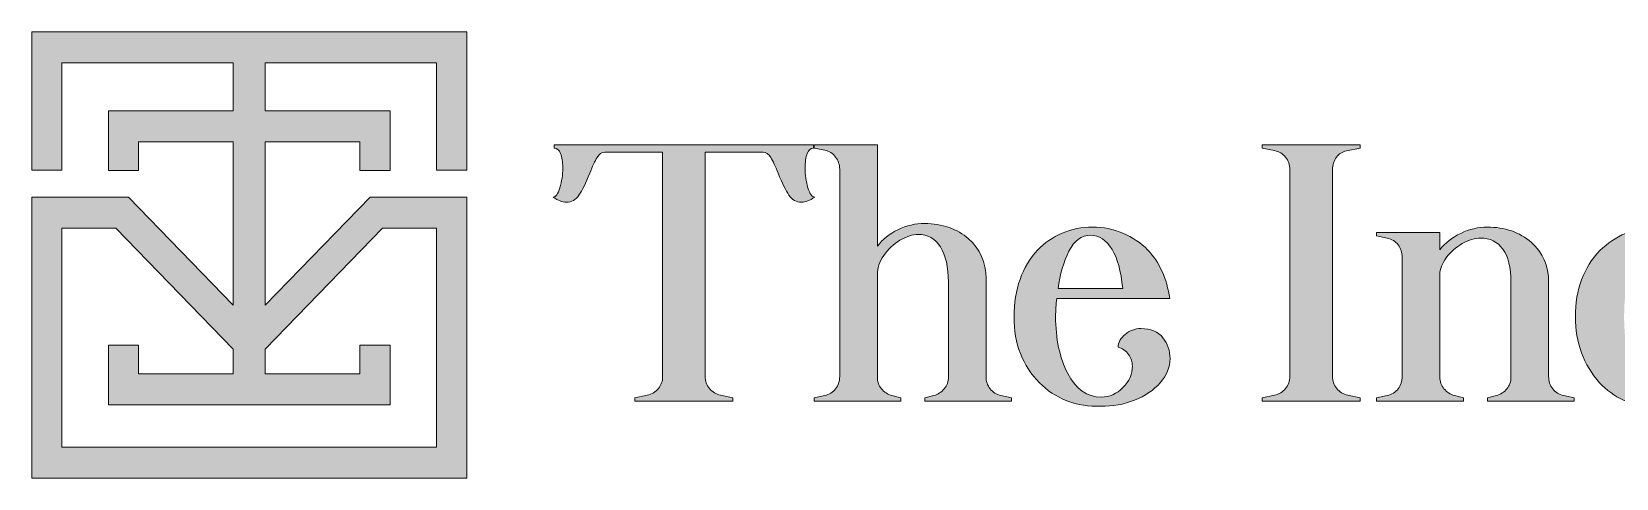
# Model space of a CAD drawing. Header units: inches. Extents: x 0.7 to 13.7, y -3.5 to -1.5.
# Drawn here: x 0.7 to 7.19, y -3.34 to -1.51 of the extents above; entities that cross this region are included whole.
import ezdxf

# ---------------------------------------------------------------- set-up
doc = ezdxf.new("R2010")
doc.units = ezdxf.units.IN
doc.header["$MEASUREMENT"] = 0
doc.layers.add('Layer 1', color=7, linetype='Continuous', lineweight=0)

# ---------------------------------------------------------------- blocks, each defined once
blk = doc.blocks.new('Block_3')
at = {"layer": 'Layer 1', "true_color": 0x000000, "transparency": 33554687}
h = blk.add_hatch(color=18, dxfattribs=at)
h.dxf.hatch_style = 2
edge = h.paths.add_edge_path()
edge.add_spline(control_points=[(3.879, -2.0133), (3.8732, -2.0283), (3.8703, -2.0478), (3.8703, -2.0718), (3.8703, -2.1008), (3.8742, -2.128), (3.8819, -2.1535), (3.8897, -2.179), (3.8989, -2.1918), (3.9096, -2.1918), (3.8902, -2.2058), (3.8722, -2.2128), (3.8558, -2.2128), (3.8344, -2.2128), (3.8172, -2.203), (3.8041, -2.1835), (3.791, -2.164), (3.7762, -2.1343), (3.7597, -2.0943), (3.7491, -2.0653), (3.7391, -2.0436), (3.7299, -2.0291), (3.7207, -2.0146), (3.7103, -2.0073), (3.6987, -2.0073), (3.6987, -2.0073), (3.4615, -2.0073), (3.4615, -2.0073), (3.4615, -2.0073), (3.4615, -2.9251), (3.4615, -2.9251), (3.4615, -2.9451), (3.4674, -2.9621), (3.479, -2.9761), (3.4906, -2.9901), (3.5057, -2.9991), (3.5241, -3.0031), (3.5241, -3.0031), (3.575, -3.0136), (3.575, -3.0136), (3.575, -3.0136), (3.575, -3.027), (3.575, -3.027), (3.575, -3.027), (3.1735, -3.027), (3.1735, -3.027), (3.1735, -3.027), (3.1735, -3.0136), (3.1735, -3.0136), (3.1735, -3.0136), (3.2244, -3.0031), (3.2244, -3.0031), (3.2428, -2.9991), (3.2579, -2.9901), (3.2695, -2.9761), (3.2812, -2.9621), (3.287, -2.9451), (3.287, -2.9251), (3.287, -2.9251), (3.287, -2.0073), (3.287, -2.0073), (3.287, -2.0073), (3.0499, -2.0073), (3.0499, -2.0073), (3.0382, -2.0073), (3.0278, -2.0146), (3.0186, -2.0291), (3.0094, -2.0436), (2.9994, -2.0653), (2.9888, -2.0943), (2.9723, -2.1343), (2.9575, -2.164), (2.9444, -2.1835), (2.9313, -2.203), (2.9141, -2.2128), (2.8928, -2.2128), (2.8763, -2.2128), (2.8584, -2.2058), (2.8389, -2.1918), (2.8496, -2.1918), (2.8588, -2.179), (2.8666, -2.1535), (2.8743, -2.128), (2.8782, -2.1008), (2.8782, -2.0718), (2.8782, -2.0478), (2.8753, -2.0283), (2.8695, -2.0133), (2.8637, -1.9983), (2.855, -1.9908), (2.8433, -1.9908), (2.8433, -1.9908), (2.8433, -1.9773), (2.8433, -1.9773), (2.8433, -1.9773), (3.9052, -1.9773), (3.9052, -1.9773), (3.9052, -1.9773), (3.9052, -1.9908), (3.9052, -1.9908), (3.8936, -1.9908), (3.8849, -1.9983), (3.879, -2.0133)], knot_values=[0, 0, 0, 0, 1, 1, 1, 2, 2, 2, 3, 3, 3, 4, 4, 4, 5, 5, 5, 6, 6, 6, 7, 7, 7, 8, 8, 8, 9, 9, 9, 10, 10, 10, 11, 11, 11, 12, 12, 12, 13, 13, 13, 14, 14, 14, 15, 15, 15, 16, 16, 16, 17, 17, 17, 18, 18, 18, 19, 19, 19, 20, 20, 20, 21, 21, 21, 22, 22, 22, 23, 23, 23, 24, 24, 24, 25, 25, 25, 26, 26, 26, 27, 27, 27, 28, 28, 28, 29, 29, 29, 30, 30, 30, 31, 31, 31, 32, 32, 32, 33, 33, 33, 34, 34, 34, 34], degree=3, periodic=0)
h = blk.add_hatch(color=18, dxfattribs=at)
h.dxf.hatch_style = 2
edge = h.paths.add_edge_path()
edge.add_spline(control_points=[(4.716, -3.0136), (4.716, -3.0136), (4.716, -3.027), (4.716, -3.027), (4.716, -3.027), (4.3611, -3.027), (4.3611, -3.027), (4.3611, -3.027), (4.3611, -3.0136), (4.3611, -3.0136), (4.3611, -3.0136), (4.3975, -3.0045), (4.3975, -3.0045), (4.4149, -2.9995), (4.4292, -2.9903), (4.4404, -2.9768), (4.4515, -2.9633), (4.4571, -2.9471), (4.4571, -2.9281), (4.4571, -2.9281), (4.4571, -2.5397), (4.4571, -2.5397), (4.4571, -2.4777), (4.4462, -2.4297), (4.4244, -2.3957), (4.4026, -2.3618), (4.3722, -2.3447), (4.3335, -2.3447), (4.3102, -2.3447), (4.2852, -2.3527), (4.2586, -2.3688), (4.2319, -2.3847), (4.2098, -2.4055), (4.1924, -2.431), (4.1749, -2.4565), (4.1662, -2.4827), (4.1662, -2.5097), (4.1662, -2.5097), (4.1662, -2.9281), (4.1662, -2.9281), (4.1662, -2.9471), (4.1717, -2.9633), (4.1829, -2.9768), (4.194, -2.9903), (4.2084, -2.9995), (4.2258, -3.0045), (4.2258, -3.0045), (4.2622, -3.0136), (4.2622, -3.0136), (4.2622, -3.0136), (4.2622, -3.027), (4.2622, -3.027), (4.2622, -3.027), (3.9072, -3.027), (3.9072, -3.027), (3.9072, -3.027), (3.9072, -3.0136), (3.9072, -3.0136), (3.9072, -3.0136), (3.9509, -3.0045), (3.9509, -3.0045), (3.9693, -3.0006), (3.9841, -2.9913), (3.9952, -2.9768), (4.0064, -2.9623), (4.012, -2.9456), (4.012, -2.9266), (4.012, -2.9266), (4.012, -2.0778), (4.012, -2.0778), (4.012, -2.0588), (4.0064, -2.0421), (3.9952, -2.0276), (3.9841, -2.0131), (3.9693, -2.0039), (3.9509, -1.9998), (3.9509, -1.9998), (3.9072, -1.9908), (3.9072, -1.9908), (3.9072, -1.9908), (3.9072, -1.9773), (3.9072, -1.9773), (3.9072, -1.9773), (4.1662, -1.9773), (4.1662, -1.9773), (4.1662, -1.9773), (4.1662, -2.3927), (4.1662, -2.3927), (4.1875, -2.3648), (4.2156, -2.3423), (4.2505, -2.3252), (4.2855, -2.3083), (4.3218, -2.2997), (4.3596, -2.2997), (4.3955, -2.2997), (4.429, -2.3053), (4.46, -2.3163), (4.491, -2.3273), (4.5172, -2.3423), (4.5386, -2.3613), (4.5871, -2.4052), (4.6113, -2.4597), (4.6113, -2.5247), (4.6113, -2.5247), (4.6113, -2.9266), (4.6113, -2.9266), (4.6113, -2.9456), (4.6169, -2.9623), (4.628, -2.9768), (4.6392, -2.9913), (4.654, -3.0006), (4.6724, -3.0045), (4.6724, -3.0045), (4.716, -3.0136), (4.716, -3.0136)], knot_values=[0, 0, 0, 0, 1, 1, 1, 2, 2, 2, 3, 3, 3, 4, 4, 4, 5, 5, 5, 6, 6, 6, 7, 7, 7, 8, 8, 8, 9, 9, 9, 10, 10, 10, 11, 11, 11, 12, 12, 12, 13, 13, 13, 14, 14, 14, 15, 15, 15, 16, 16, 16, 17, 17, 17, 18, 18, 18, 19, 19, 19, 20, 20, 20, 21, 21, 21, 22, 22, 22, 23, 23, 23, 24, 24, 24, 25, 25, 25, 26, 26, 26, 27, 27, 27, 28, 28, 28, 29, 29, 29, 30, 30, 30, 31, 31, 31, 32, 32, 32, 33, 33, 33, 34, 34, 34, 35, 35, 35, 36, 36, 36, 37, 37, 37, 38, 38, 38, 38], degree=3, periodic=0)
h = blk.add_hatch(color=18, dxfattribs=at)
h.dxf.hatch_style = 2
edge = h.paths.add_edge_path()
edge.add_spline(control_points=[(6.0458, -2.0283), (6.0351, -2.0424), (6.0298, -2.0593), (6.0298, -2.0793), (6.0298, -2.0793), (6.0298, -2.9251), (6.0298, -2.9251), (6.0298, -2.9451), (6.0356, -2.9621), (6.0472, -2.9761), (6.0589, -2.9901), (6.0739, -2.9991), (6.0923, -3.0031), (6.0923, -3.0031), (6.1432, -3.0136), (6.1432, -3.0136), (6.1432, -3.0136), (6.1432, -3.027), (6.1432, -3.027), (6.1432, -3.027), (5.7418, -3.027), (5.7418, -3.027), (5.7418, -3.027), (5.7418, -3.0136), (5.7418, -3.0136), (5.7418, -3.0136), (5.7927, -3.0031), (5.7927, -3.0031), (5.8111, -2.9991), (5.8261, -2.9901), (5.8378, -2.9761), (5.8494, -2.9621), (5.8552, -2.9451), (5.8552, -2.9251), (5.8552, -2.9251), (5.8552, -2.0793), (5.8552, -2.0793), (5.8552, -2.0593), (5.8494, -2.0424), (5.8378, -2.0283), (5.8261, -2.0144), (5.8111, -2.0053), (5.7927, -2.0014), (5.7927, -2.0014), (5.7418, -1.9908), (5.7418, -1.9908), (5.7418, -1.9908), (5.7418, -1.9773), (5.7418, -1.9773), (5.7418, -1.9773), (6.1432, -1.9773), (6.1432, -1.9773), (6.1432, -1.9773), (6.1432, -1.9908), (6.1432, -1.9908), (6.1432, -1.9908), (6.0865, -2.0028), (6.0865, -2.0028), (6.07, -2.0058), (6.0564, -2.0144), (6.0458, -2.0283)], knot_values=[0, 0, 0, 0, 1, 1, 1, 2, 2, 2, 3, 3, 3, 4, 4, 4, 5, 5, 5, 6, 6, 6, 7, 7, 7, 8, 8, 8, 9, 9, 9, 10, 10, 10, 11, 11, 11, 12, 12, 12, 13, 13, 13, 14, 14, 14, 15, 15, 15, 16, 16, 16, 17, 17, 17, 18, 18, 18, 19, 19, 19, 20, 20, 20, 20], degree=3, periodic=0)
h = blk.add_hatch(color=18, dxfattribs=at)
h.dxf.hatch_style = 2
edge = h.paths.add_edge_path()
edge.add_spline(control_points=[(7.2776, -2.4422), (7.2417, -2.4942), (7.2238, -2.5742), (7.2238, -2.6821), (7.2238, -2.7851), (7.2412, -2.8651), (7.2761, -2.9221), (7.3042, -2.9671), (7.3372, -2.9896), (7.375, -2.9896), (7.4061, -2.9896), (7.4356, -2.9773), (7.4638, -2.9528), (7.4919, -2.9283), (7.5132, -2.8996), (7.5278, -2.8666), (7.5278, -2.8666), (7.5278, -2.4572), (7.5278, -2.4572), (7.5113, -2.4312), (7.4914, -2.411), (7.4681, -2.3965), (7.4449, -2.382), (7.4192, -2.3747), (7.3911, -2.3747), (7.3474, -2.3747), (7.3096, -2.3972), (7.2776, -2.4422)], knot_values=[0, 0, 0, 0, 1, 1, 1, 2, 2, 2, 3, 3, 3, 4, 4, 4, 5, 5, 5, 6, 6, 6, 7, 7, 7, 8, 8, 8, 9, 9, 9, 9], degree=3, periodic=0)
edge = h.paths.add_edge_path()
edge.add_spline(control_points=[(7.7016, -2.9768), (7.7128, -2.9913), (7.7276, -3.0006), (7.746, -3.0045), (7.746, -3.0045), (7.7896, -3.0136), (7.7896, -3.0136), (7.7896, -3.0136), (7.7896, -3.027), (7.7896, -3.027), (7.7896, -3.027), (7.5307, -3.027), (7.5307, -3.027), (7.5307, -3.027), (7.5307, -2.9566), (7.5307, -2.9566), (7.5074, -2.9865), (7.474, -3.0116), (7.4303, -3.0315), (7.4061, -3.0436), (7.375, -3.0495), (7.3372, -3.0495), (7.2974, -3.0495), (7.2589, -3.0408), (7.2216, -3.0233), (7.1842, -3.0058), (7.1515, -2.9821), (7.1234, -2.9521), (7.0574, -2.8781), (7.0245, -2.7881), (7.0245, -2.6821), (7.0245, -2.5702), (7.0579, -2.4797), (7.1249, -2.4107), (7.1549, -2.3807), (7.1898, -2.3573), (7.2296, -2.3402), (7.2693, -2.3233), (7.311, -2.3147), (7.3547, -2.3147), (7.3886, -2.3147), (7.4221, -2.3205), (7.4551, -2.332), (7.488, -2.3435), (7.5132, -2.3582), (7.5307, -2.3762), (7.5307, -2.3762), (7.5307, -2.0778), (7.5307, -2.0778), (7.5307, -2.0588), (7.5251, -2.0421), (7.514, -2.0276), (7.5028, -2.0131), (7.488, -2.0039), (7.4696, -1.9998), (7.4696, -1.9998), (7.426, -1.9908), (7.426, -1.9908), (7.426, -1.9908), (7.426, -1.9773), (7.426, -1.9773), (7.426, -1.9773), (7.6849, -1.9773), (7.6849, -1.9773), (7.6849, -1.9773), (7.6849, -2.9266), (7.6849, -2.9266), (7.6849, -2.9456), (7.6905, -2.9623), (7.7016, -2.9768)], knot_values=[0, 0, 0, 0, 1, 1, 1, 2, 2, 2, 3, 3, 3, 4, 4, 4, 5, 5, 5, 6, 6, 6, 7, 7, 7, 8, 8, 8, 9, 9, 9, 10, 10, 10, 11, 11, 11, 12, 12, 12, 13, 13, 13, 14, 14, 14, 15, 15, 15, 16, 16, 16, 17, 17, 17, 18, 18, 18, 19, 19, 19, 20, 20, 20, 21, 21, 21, 22, 22, 22, 23, 23, 23, 23], degree=3, periodic=0)
h = blk.add_hatch(color=18, dxfattribs=at)
h.dxf.hatch_style = 2
edge = h.paths.add_edge_path()
edge.add_spline(control_points=[(4.9507, -2.413), (4.9288, -2.4565), (4.9141, -2.5077), (4.9063, -2.5667), (4.9063, -2.5667), (5.1711, -2.5667), (5.1711, -2.5667), (5.1633, -2.4937), (5.1487, -2.4402), (5.1274, -2.4062), (5.1032, -2.3672), (5.0741, -2.3477), (5.0401, -2.3477), (5.0023, -2.3477), (4.9725, -2.3695), (4.9507, -2.413)], knot_values=[0, 0, 0, 0, 1, 1, 1, 2, 2, 2, 3, 3, 3, 4, 4, 4, 5, 5, 5, 5], degree=3, periodic=0)
edge = h.paths.add_edge_path()
edge.add_spline(control_points=[(5.3354, -2.7676), (5.3548, -2.7926), (5.3645, -2.8211), (5.3645, -2.8531), (5.3645, -2.8891), (5.3512, -2.9221), (5.3245, -2.9521), (5.2978, -2.9821), (5.2627, -3.0058), (5.2191, -3.0233), (5.1754, -3.0408), (5.1294, -3.049), (5.0809, -3.0481), (5.0324, -3.05), (4.986, -3.0425), (4.942, -3.0256), (4.8978, -3.0086), (4.8607, -2.9841), (4.8307, -2.9521), (4.7608, -2.8831), (4.7259, -2.7931), (4.7259, -2.6821), (4.7259, -2.5692), (4.7584, -2.4777), (4.8234, -2.4077), (4.8505, -2.3787), (4.8838, -2.356), (4.923, -2.3395), (4.9623, -2.323), (5.0038, -2.3147), (5.0474, -2.3147), (5.0911, -2.3147), (5.1325, -2.323), (5.1718, -2.3395), (5.2111, -2.356), (5.2447, -2.3787), (5.2729, -2.4077), (5.3214, -2.4587), (5.3514, -2.5252), (5.3631, -2.6072), (5.3631, -2.6072), (4.9005, -2.6072), (4.9005, -2.6072), (4.8976, -2.6312), (4.8961, -2.6557), (4.8961, -2.6807), (4.8961, -2.7716), (4.9126, -2.8494), (4.9456, -2.9138), (4.9785, -2.9783), (5.0246, -3.0106), (5.0838, -3.0106), (5.1167, -3.0106), (5.1461, -2.9976), (5.1718, -2.9715), (5.1975, -2.9456), (5.2103, -2.9161), (5.2103, -2.8831), (5.2103, -2.8671), (5.205, -2.8513), (5.1943, -2.8358), (5.1836, -2.8204), (5.1696, -2.8106), (5.1521, -2.8066), (5.1521, -2.7876), (5.1616, -2.7701), (5.1805, -2.7541), (5.1994, -2.7381), (5.221, -2.7301), (5.2452, -2.7301), (5.286, -2.7301), (5.316, -2.7426), (5.3354, -2.7676)], knot_values=[0, 0, 0, 0, 1, 1, 1, 2, 2, 2, 3, 3, 3, 4, 4, 4, 5, 5, 5, 6, 6, 6, 7, 7, 7, 8, 8, 8, 9, 9, 9, 10, 10, 10, 11, 11, 11, 12, 12, 12, 13, 13, 13, 14, 14, 14, 15, 15, 15, 16, 16, 16, 17, 17, 17, 18, 18, 18, 19, 19, 19, 20, 20, 20, 21, 21, 21, 22, 22, 22, 23, 23, 23, 24, 24, 24, 24], degree=3, periodic=0)
h = blk.add_hatch(color=18, dxfattribs=at)
h.dxf.hatch_style = 2
edge = h.paths.add_edge_path()
edge.add_spline(control_points=[(7.0194, -3.0136), (7.0194, -3.0136), (7.0194, -3.027), (7.0194, -3.027), (7.0194, -3.027), (6.6644, -3.027), (6.6644, -3.027), (6.6644, -3.027), (6.6644, -3.0136), (6.6644, -3.0136), (6.6644, -3.0136), (6.7008, -3.0045), (6.7008, -3.0045), (6.7183, -2.9995), (6.7326, -2.9903), (6.7437, -2.9768), (6.7549, -2.9633), (6.7604, -2.9471), (6.7604, -2.9281), (6.7604, -2.9281), (6.7604, -2.5397), (6.7604, -2.5397), (6.7604, -2.4797), (6.7493, -2.4347), (6.727, -2.4047), (6.7047, -2.3747), (6.6746, -2.3597), (6.6368, -2.3597), (6.6126, -2.3597), (6.5873, -2.3672), (6.5612, -2.3822), (6.535, -2.3972), (6.5132, -2.4165), (6.4957, -2.44), (6.4782, -2.4635), (6.4695, -2.4867), (6.4695, -2.5097), (6.4695, -2.5097), (6.4695, -2.9281), (6.4695, -2.9281), (6.4695, -2.9471), (6.4751, -2.9633), (6.4862, -2.9768), (6.4974, -2.9903), (6.5117, -2.9995), (6.5292, -3.0045), (6.5292, -3.0045), (6.5655, -3.0136), (6.5655, -3.0136), (6.5655, -3.0136), (6.5655, -3.027), (6.5655, -3.027), (6.5655, -3.027), (6.2106, -3.027), (6.2106, -3.027), (6.2106, -3.027), (6.2106, -3.0136), (6.2106, -3.0136), (6.2106, -3.0136), (6.2542, -3.0045), (6.2542, -3.0045), (6.2726, -3.0006), (6.2874, -2.9913), (6.2986, -2.9768), (6.3097, -2.9623), (6.3153, -2.9456), (6.3153, -2.9266), (6.3153, -2.9266), (6.3153, -2.4377), (6.3153, -2.4377), (6.3153, -2.4187), (6.3097, -2.402), (6.2986, -2.3875), (6.2874, -2.373), (6.2726, -2.3638), (6.2542, -2.3597), (6.2542, -2.3597), (6.2106, -2.3507), (6.2106, -2.3507), (6.2106, -2.3507), (6.2106, -2.3372), (6.2106, -2.3372), (6.2106, -2.3372), (6.4695, -2.3372), (6.4695, -2.3372), (6.4695, -2.3372), (6.4695, -2.4077), (6.4695, -2.4077), (6.4908, -2.3798), (6.5192, -2.3573), (6.5546, -2.3402), (6.59, -2.3233), (6.6261, -2.3147), (6.663, -2.3147), (6.7357, -2.3147), (6.7958, -2.3355), (6.8434, -2.377), (6.8909, -2.4185), (6.9146, -2.4727), (6.9146, -2.5397), (6.9146, -2.5397), (6.9146, -2.9266), (6.9146, -2.9266), (6.9146, -2.9456), (6.9202, -2.9623), (6.9314, -2.9768), (6.9425, -2.9913), (6.9573, -3.0006), (6.9757, -3.0045), (6.9757, -3.0045), (7.0194, -3.0136), (7.0194, -3.0136)], knot_values=[0, 0, 0, 0, 1, 1, 1, 2, 2, 2, 3, 3, 3, 4, 4, 4, 5, 5, 5, 6, 6, 6, 7, 7, 7, 8, 8, 8, 9, 9, 9, 10, 10, 10, 11, 11, 11, 12, 12, 12, 13, 13, 13, 14, 14, 14, 15, 15, 15, 16, 16, 16, 17, 17, 17, 18, 18, 18, 19, 19, 19, 20, 20, 20, 21, 21, 21, 22, 22, 22, 23, 23, 23, 24, 24, 24, 25, 25, 25, 26, 26, 26, 27, 27, 27, 28, 28, 28, 29, 29, 29, 30, 30, 30, 31, 31, 31, 32, 32, 32, 33, 33, 33, 34, 34, 34, 35, 35, 35, 36, 36, 36, 37, 37, 37, 37], degree=3, periodic=0)
at = {"layer": 'Layer 1'}
for points, knots in [([(3.879, -2.0133), (3.8732, -2.0283), (3.8703, -2.0478), (3.8703, -2.0718), (3.8703, -2.1008), (3.8742, -2.128), (3.8819, -2.1535), (3.8897, -2.179), (3.8989, -2.1918), (3.9096, -2.1918), (3.8902, -2.2058), (3.8722, -2.2128), (3.8558, -2.2128), (3.8344, -2.2128), (3.8172, -2.203), (3.8041, -2.1835), (3.791, -2.164), (3.7762, -2.1343), (3.7597, -2.0943), (3.7491, -2.0653), (3.7391, -2.0436), (3.7299, -2.0291), (3.7207, -2.0146), (3.7103, -2.0073), (3.6987, -2.0073), (3.6987, -2.0073), (3.4615, -2.0073), (3.4615, -2.0073), (3.4615, -2.0073), (3.4615, -2.9251), (3.4615, -2.9251), (3.4615, -2.9451), (3.4674, -2.9621), (3.479, -2.9761), (3.4906, -2.9901), (3.5057, -2.9991), (3.5241, -3.0031), (3.5241, -3.0031), (3.575, -3.0136), (3.575, -3.0136), (3.575, -3.0136), (3.575, -3.027), (3.575, -3.027), (3.575, -3.027), (3.1735, -3.027), (3.1735, -3.027), (3.1735, -3.027), (3.1735, -3.0136), (3.1735, -3.0136), (3.1735, -3.0136), (3.2244, -3.0031), (3.2244, -3.0031), (3.2428, -2.9991), (3.2579, -2.9901), (3.2695, -2.9761), (3.2812, -2.9621), (3.287, -2.9451), (3.287, -2.9251), (3.287, -2.9251), (3.287, -2.0073), (3.287, -2.0073), (3.287, -2.0073), (3.0499, -2.0073), (3.0499, -2.0073), (3.0382, -2.0073), (3.0278, -2.0146), (3.0186, -2.0291), (3.0094, -2.0436), (2.9994, -2.0653), (2.9888, -2.0943), (2.9723, -2.1343), (2.9575, -2.164), (2.9444, -2.1835), (2.9313, -2.203), (2.9141, -2.2128), (2.8928, -2.2128), (2.8763, -2.2128), (2.8584, -2.2058), (2.8389, -2.1918), (2.8496, -2.1918), (2.8588, -2.179), (2.8666, -2.1535), (2.8743, -2.128), (2.8782, -2.1008), (2.8782, -2.0718), (2.8782, -2.0478), (2.8753, -2.0283), (2.8695, -2.0133), (2.8637, -1.9983), (2.855, -1.9908), (2.8433, -1.9908), (2.8433, -1.9908), (2.8433, -1.9773), (2.8433, -1.9773), (2.8433, -1.9773), (3.9052, -1.9773), (3.9052, -1.9773), (3.9052, -1.9773), (3.9052, -1.9908), (3.9052, -1.9908), (3.8936, -1.9908), (3.8849, -1.9983), (3.879, -2.0133)], [0, 0, 0, 0, 1, 1, 1, 2, 2, 2, 3, 3, 3, 4, 4, 4, 5, 5, 5, 6, 6, 6, 7, 7, 7, 8, 8, 8, 9, 9, 9, 10, 10, 10, 11, 11, 11, 12, 12, 12, 13, 13, 13, 14, 14, 14, 15, 15, 15, 16, 16, 16, 17, 17, 17, 18, 18, 18, 19, 19, 19, 20, 20, 20, 21, 21, 21, 22, 22, 22, 23, 23, 23, 24, 24, 24, 25, 25, 25, 26, 26, 26, 27, 27, 27, 28, 28, 28, 29, 29, 29, 30, 30, 30, 31, 31, 31, 32, 32, 32, 33, 33, 33, 34, 34, 34, 34]), ([(4.716, -3.0136), (4.716, -3.0136), (4.716, -3.027), (4.716, -3.027), (4.716, -3.027), (4.3611, -3.027), (4.3611, -3.027), (4.3611, -3.027), (4.3611, -3.0136), (4.3611, -3.0136), (4.3611, -3.0136), (4.3975, -3.0045), (4.3975, -3.0045), (4.4149, -2.9995), (4.4292, -2.9903), (4.4404, -2.9768), (4.4515, -2.9633), (4.4571, -2.9471), (4.4571, -2.9281), (4.4571, -2.9281), (4.4571, -2.5397), (4.4571, -2.5397), (4.4571, -2.4777), (4.4462, -2.4297), (4.4244, -2.3957), (4.4026, -2.3618), (4.3722, -2.3447), (4.3335, -2.3447), (4.3102, -2.3447), (4.2852, -2.3527), (4.2586, -2.3688), (4.2319, -2.3847), (4.2098, -2.4055), (4.1924, -2.431), (4.1749, -2.4565), (4.1662, -2.4827), (4.1662, -2.5097), (4.1662, -2.5097), (4.1662, -2.9281), (4.1662, -2.9281), (4.1662, -2.9471), (4.1717, -2.9633), (4.1829, -2.9768), (4.194, -2.9903), (4.2084, -2.9995), (4.2258, -3.0045), (4.2258, -3.0045), (4.2622, -3.0136), (4.2622, -3.0136), (4.2622, -3.0136), (4.2622, -3.027), (4.2622, -3.027), (4.2622, -3.027), (3.9072, -3.027), (3.9072, -3.027), (3.9072, -3.027), (3.9072, -3.0136), (3.9072, -3.0136), (3.9072, -3.0136), (3.9509, -3.0045), (3.9509, -3.0045), (3.9693, -3.0006), (3.9841, -2.9913), (3.9952, -2.9768), (4.0064, -2.9623), (4.012, -2.9456), (4.012, -2.9266), (4.012, -2.9266), (4.012, -2.0778), (4.012, -2.0778), (4.012, -2.0588), (4.0064, -2.0421), (3.9952, -2.0276), (3.9841, -2.0131), (3.9693, -2.0039), (3.9509, -1.9998), (3.9509, -1.9998), (3.9072, -1.9908), (3.9072, -1.9908), (3.9072, -1.9908), (3.9072, -1.9773), (3.9072, -1.9773), (3.9072, -1.9773), (4.1662, -1.9773), (4.1662, -1.9773), (4.1662, -1.9773), (4.1662, -2.3927), (4.1662, -2.3927), (4.1875, -2.3648), (4.2156, -2.3423), (4.2505, -2.3252), (4.2855, -2.3083), (4.3218, -2.2997), (4.3596, -2.2997), (4.3955, -2.2997), (4.429, -2.3053), (4.46, -2.3163), (4.491, -2.3273), (4.5172, -2.3423), (4.5386, -2.3613), (4.5871, -2.4052), (4.6113, -2.4597), (4.6113, -2.5247), (4.6113, -2.5247), (4.6113, -2.9266), (4.6113, -2.9266), (4.6113, -2.9456), (4.6169, -2.9623), (4.628, -2.9768), (4.6392, -2.9913), (4.654, -3.0006), (4.6724, -3.0045), (4.6724, -3.0045), (4.716, -3.0136), (4.716, -3.0136)], [0, 0, 0, 0, 1, 1, 1, 2, 2, 2, 3, 3, 3, 4, 4, 4, 5, 5, 5, 6, 6, 6, 7, 7, 7, 8, 8, 8, 9, 9, 9, 10, 10, 10, 11, 11, 11, 12, 12, 12, 13, 13, 13, 14, 14, 14, 15, 15, 15, 16, 16, 16, 17, 17, 17, 18, 18, 18, 19, 19, 19, 20, 20, 20, 21, 21, 21, 22, 22, 22, 23, 23, 23, 24, 24, 24, 25, 25, 25, 26, 26, 26, 27, 27, 27, 28, 28, 28, 29, 29, 29, 30, 30, 30, 31, 31, 31, 32, 32, 32, 33, 33, 33, 34, 34, 34, 35, 35, 35, 36, 36, 36, 37, 37, 37, 38, 38, 38, 38]), ([(6.0458, -2.0283), (6.0351, -2.0424), (6.0298, -2.0593), (6.0298, -2.0793), (6.0298, -2.0793), (6.0298, -2.9251), (6.0298, -2.9251), (6.0298, -2.9451), (6.0356, -2.9621), (6.0472, -2.9761), (6.0589, -2.9901), (6.0739, -2.9991), (6.0923, -3.0031), (6.0923, -3.0031), (6.1432, -3.0136), (6.1432, -3.0136), (6.1432, -3.0136), (6.1432, -3.027), (6.1432, -3.027), (6.1432, -3.027), (5.7418, -3.027), (5.7418, -3.027), (5.7418, -3.027), (5.7418, -3.0136), (5.7418, -3.0136), (5.7418, -3.0136), (5.7927, -3.0031), (5.7927, -3.0031), (5.8111, -2.9991), (5.8261, -2.9901), (5.8378, -2.9761), (5.8494, -2.9621), (5.8552, -2.9451), (5.8552, -2.9251), (5.8552, -2.9251), (5.8552, -2.0793), (5.8552, -2.0793), (5.8552, -2.0593), (5.8494, -2.0424), (5.8378, -2.0283), (5.8261, -2.0144), (5.8111, -2.0053), (5.7927, -2.0014), (5.7927, -2.0014), (5.7418, -1.9908), (5.7418, -1.9908), (5.7418, -1.9908), (5.7418, -1.9773), (5.7418, -1.9773), (5.7418, -1.9773), (6.1432, -1.9773), (6.1432, -1.9773), (6.1432, -1.9773), (6.1432, -1.9908), (6.1432, -1.9908), (6.1432, -1.9908), (6.0865, -2.0028), (6.0865, -2.0028), (6.07, -2.0058), (6.0564, -2.0144), (6.0458, -2.0283)], [0, 0, 0, 0, 1, 1, 1, 2, 2, 2, 3, 3, 3, 4, 4, 4, 5, 5, 5, 6, 6, 6, 7, 7, 7, 8, 8, 8, 9, 9, 9, 10, 10, 10, 11, 11, 11, 12, 12, 12, 13, 13, 13, 14, 14, 14, 15, 15, 15, 16, 16, 16, 17, 17, 17, 18, 18, 18, 19, 19, 19, 20, 20, 20, 20]), ([(7.7016, -2.9768), (7.7128, -2.9913), (7.7276, -3.0006), (7.746, -3.0045), (7.746, -3.0045), (7.7896, -3.0136), (7.7896, -3.0136), (7.7896, -3.0136), (7.7896, -3.027), (7.7896, -3.027), (7.7896, -3.027), (7.5307, -3.027), (7.5307, -3.027), (7.5307, -3.027), (7.5307, -2.9566), (7.5307, -2.9566), (7.5074, -2.9865), (7.474, -3.0116), (7.4303, -3.0315), (7.4061, -3.0436), (7.375, -3.0495), (7.3372, -3.0495), (7.2974, -3.0495), (7.2589, -3.0408), (7.2216, -3.0233), (7.1842, -3.0058), (7.1515, -2.9821), (7.1234, -2.9521), (7.0574, -2.8781), (7.0245, -2.7881), (7.0245, -2.6821), (7.0245, -2.5702), (7.0579, -2.4797), (7.1249, -2.4107), (7.1549, -2.3807), (7.1898, -2.3573), (7.2296, -2.3402), (7.2693, -2.3233), (7.311, -2.3147), (7.3547, -2.3147), (7.3886, -2.3147), (7.4221, -2.3205), (7.4551, -2.332), (7.488, -2.3435), (7.5132, -2.3582), (7.5307, -2.3762), (7.5307, -2.3762), (7.5307, -2.0778), (7.5307, -2.0778), (7.5307, -2.0588), (7.5251, -2.0421), (7.514, -2.0276), (7.5028, -2.0131), (7.488, -2.0039), (7.4696, -1.9998), (7.4696, -1.9998), (7.426, -1.9908), (7.426, -1.9908), (7.426, -1.9908), (7.426, -1.9773), (7.426, -1.9773), (7.426, -1.9773), (7.6849, -1.9773), (7.6849, -1.9773), (7.6849, -1.9773), (7.6849, -2.9266), (7.6849, -2.9266), (7.6849, -2.9456), (7.6905, -2.9623), (7.7016, -2.9768)], [0, 0, 0, 0, 1, 1, 1, 2, 2, 2, 3, 3, 3, 4, 4, 4, 5, 5, 5, 6, 6, 6, 7, 7, 7, 8, 8, 8, 9, 9, 9, 10, 10, 10, 11, 11, 11, 12, 12, 12, 13, 13, 13, 14, 14, 14, 15, 15, 15, 16, 16, 16, 17, 17, 17, 18, 18, 18, 19, 19, 19, 20, 20, 20, 21, 21, 21, 22, 22, 22, 23, 23, 23, 23]), ([(5.3354, -2.7676), (5.3548, -2.7926), (5.3645, -2.8211), (5.3645, -2.8531), (5.3645, -2.8891), (5.3512, -2.9221), (5.3245, -2.9521), (5.2978, -2.9821), (5.2627, -3.0058), (5.2191, -3.0233), (5.1754, -3.0408), (5.1294, -3.049), (5.0809, -3.0481), (5.0324, -3.05), (4.986, -3.0425), (4.942, -3.0256), (4.8978, -3.0086), (4.8607, -2.9841), (4.8307, -2.9521), (4.7608, -2.8831), (4.7259, -2.7931), (4.7259, -2.6821), (4.7259, -2.5692), (4.7584, -2.4777), (4.8234, -2.4077), (4.8505, -2.3787), (4.8838, -2.356), (4.923, -2.3395), (4.9623, -2.323), (5.0038, -2.3147), (5.0474, -2.3147), (5.0911, -2.3147), (5.1325, -2.323), (5.1718, -2.3395), (5.2111, -2.356), (5.2447, -2.3787), (5.2729, -2.4077), (5.3214, -2.4587), (5.3514, -2.5252), (5.3631, -2.6072), (5.3631, -2.6072), (4.9005, -2.6072), (4.9005, -2.6072), (4.8976, -2.6312), (4.8961, -2.6557), (4.8961, -2.6807), (4.8961, -2.7716), (4.9126, -2.8494), (4.9456, -2.9138), (4.9785, -2.9783), (5.0246, -3.0106), (5.0838, -3.0106), (5.1167, -3.0106), (5.1461, -2.9976), (5.1718, -2.9715), (5.1975, -2.9456), (5.2103, -2.9161), (5.2103, -2.8831), (5.2103, -2.8671), (5.205, -2.8513), (5.1943, -2.8358), (5.1836, -2.8204), (5.1696, -2.8106), (5.1521, -2.8066), (5.1521, -2.7876), (5.1616, -2.7701), (5.1805, -2.7541), (5.1994, -2.7381), (5.221, -2.7301), (5.2452, -2.7301), (5.286, -2.7301), (5.316, -2.7426), (5.3354, -2.7676)], [0, 0, 0, 0, 1, 1, 1, 2, 2, 2, 3, 3, 3, 4, 4, 4, 5, 5, 5, 6, 6, 6, 7, 7, 7, 8, 8, 8, 9, 9, 9, 10, 10, 10, 11, 11, 11, 12, 12, 12, 13, 13, 13, 14, 14, 14, 15, 15, 15, 16, 16, 16, 17, 17, 17, 18, 18, 18, 19, 19, 19, 20, 20, 20, 21, 21, 21, 22, 22, 22, 23, 23, 23, 24, 24, 24, 24]), ([(7.0194, -3.0136), (7.0194, -3.0136), (7.0194, -3.027), (7.0194, -3.027), (7.0194, -3.027), (6.6644, -3.027), (6.6644, -3.027), (6.6644, -3.027), (6.6644, -3.0136), (6.6644, -3.0136), (6.6644, -3.0136), (6.7008, -3.0045), (6.7008, -3.0045), (6.7183, -2.9995), (6.7326, -2.9903), (6.7437, -2.9768), (6.7549, -2.9633), (6.7604, -2.9471), (6.7604, -2.9281), (6.7604, -2.9281), (6.7604, -2.5397), (6.7604, -2.5397), (6.7604, -2.4797), (6.7493, -2.4347), (6.727, -2.4047), (6.7047, -2.3747), (6.6746, -2.3597), (6.6368, -2.3597), (6.6126, -2.3597), (6.5873, -2.3672), (6.5612, -2.3822), (6.535, -2.3972), (6.5132, -2.4165), (6.4957, -2.44), (6.4782, -2.4635), (6.4695, -2.4867), (6.4695, -2.5097), (6.4695, -2.5097), (6.4695, -2.9281), (6.4695, -2.9281), (6.4695, -2.9471), (6.4751, -2.9633), (6.4862, -2.9768), (6.4974, -2.9903), (6.5117, -2.9995), (6.5292, -3.0045), (6.5292, -3.0045), (6.5655, -3.0136), (6.5655, -3.0136), (6.5655, -3.0136), (6.5655, -3.027), (6.5655, -3.027), (6.5655, -3.027), (6.2106, -3.027), (6.2106, -3.027), (6.2106, -3.027), (6.2106, -3.0136), (6.2106, -3.0136), (6.2106, -3.0136), (6.2542, -3.0045), (6.2542, -3.0045), (6.2726, -3.0006), (6.2874, -2.9913), (6.2986, -2.9768), (6.3097, -2.9623), (6.3153, -2.9456), (6.3153, -2.9266), (6.3153, -2.9266), (6.3153, -2.4377), (6.3153, -2.4377), (6.3153, -2.4187), (6.3097, -2.402), (6.2986, -2.3875), (6.2874, -2.373), (6.2726, -2.3638), (6.2542, -2.3597), (6.2542, -2.3597), (6.2106, -2.3507), (6.2106, -2.3507), (6.2106, -2.3507), (6.2106, -2.3372), (6.2106, -2.3372), (6.2106, -2.3372), (6.4695, -2.3372), (6.4695, -2.3372), (6.4695, -2.3372), (6.4695, -2.4077), (6.4695, -2.4077), (6.4908, -2.3798), (6.5192, -2.3573), (6.5546, -2.3402), (6.59, -2.3233), (6.6261, -2.3147), (6.663, -2.3147), (6.7357, -2.3147), (6.7958, -2.3355), (6.8434, -2.377), (6.8909, -2.4185), (6.9146, -2.4727), (6.9146, -2.5397), (6.9146, -2.5397), (6.9146, -2.9266), (6.9146, -2.9266), (6.9146, -2.9456), (6.9202, -2.9623), (6.9314, -2.9768), (6.9425, -2.9913), (6.9573, -3.0006), (6.9757, -3.0045), (6.9757, -3.0045), (7.0194, -3.0136), (7.0194, -3.0136)], [0, 0, 0, 0, 1, 1, 1, 2, 2, 2, 3, 3, 3, 4, 4, 4, 5, 5, 5, 6, 6, 6, 7, 7, 7, 8, 8, 8, 9, 9, 9, 10, 10, 10, 11, 11, 11, 12, 12, 12, 13, 13, 13, 14, 14, 14, 15, 15, 15, 16, 16, 16, 17, 17, 17, 18, 18, 18, 19, 19, 19, 20, 20, 20, 21, 21, 21, 22, 22, 22, 23, 23, 23, 24, 24, 24, 25, 25, 25, 26, 26, 26, 27, 27, 27, 28, 28, 28, 29, 29, 29, 30, 30, 30, 31, 31, 31, 32, 32, 32, 33, 33, 33, 34, 34, 34, 35, 35, 35, 36, 36, 36, 37, 37, 37, 37]), ([(4.9507, -2.413), (4.9288, -2.4565), (4.9141, -2.5077), (4.9063, -2.5667), (4.9063, -2.5667), (5.1711, -2.5667), (5.1711, -2.5667), (5.1633, -2.4937), (5.1487, -2.4402), (5.1274, -2.4062), (5.1032, -2.3672), (5.0741, -2.3477), (5.0401, -2.3477), (5.0023, -2.3477), (4.9725, -2.3695), (4.9507, -2.413)], [0, 0, 0, 0, 1, 1, 1, 2, 2, 2, 3, 3, 3, 4, 4, 4, 5, 5, 5, 5])]:
    blk.add_open_spline(points, degree=3, knots=knots, dxfattribs=at)
blk = doc.blocks.new('Block_2')
at = {"layer": 'Layer 1'}
blk.add_blockref('Block_3', (0, 0), dxfattribs=at)
blk = doc.blocks.new('Block_1')
at = {"layer": 'Layer 1', "true_color": 0x0b6623, "transparency": 33554687}
h = blk.add_hatch(color=106, dxfattribs=at)
h.dxf.hatch_style = 2
edge = h.paths.add_edge_path()
edge.add_spline(control_points=[(2.1404, -2.3189), (2.1404, -2.3189), (2.3618, -2.3189), (2.3618, -2.3189), (2.3618, -2.3189), (2.3618, -3.216), (2.3618, -3.216), (2.3618, -3.216), (1.5945, -3.216), (1.5945, -3.216), (1.5945, -3.216), (0.8273, -3.216), (0.8273, -3.216), (0.8273, -3.216), (0.8273, -2.3189), (0.8273, -2.3189), (0.8273, -2.3189), (1.0487, -2.3189), (1.0487, -2.3189), (1.0487, -2.3189), (1.5291, -2.8141), (1.5291, -2.8141), (1.5291, -2.8141), (1.5291, -2.9151), (1.5291, -2.9151), (1.5291, -2.9151), (1.1416, -2.9151), (1.1416, -2.9151), (1.1416, -2.9151), (1.1416, -2.7987), (1.1416, -2.7987), (1.1416, -2.7987), (1.0182, -2.7987), (1.0182, -2.7987), (1.0182, -2.7987), (1.0182, -3.0423), (1.0182, -3.0423), (1.0182, -3.0423), (1.5945, -3.0423), (1.5945, -3.0423), (1.5945, -3.0423), (2.1709, -3.0423), (2.1709, -3.0423), (2.1709, -3.0423), (2.1709, -2.7987), (2.1709, -2.7987), (2.1709, -2.7987), (2.0475, -2.7987), (2.0475, -2.7987), (2.0475, -2.7987), (2.0475, -2.9151), (2.0475, -2.9151), (2.0475, -2.9151), (1.66, -2.9151), (1.66, -2.9151), (1.66, -2.9151), (1.66, -2.8141), (1.66, -2.8141), (1.66, -2.8141), (2.1404, -2.3189), (2.1404, -2.3189)], knot_values=[0, 0, 0, 0, 1, 1, 1, 2, 2, 2, 3, 3, 3, 4, 4, 4, 5, 5, 5, 6, 6, 6, 7, 7, 7, 8, 8, 8, 9, 9, 9, 10, 10, 10, 11, 11, 11, 12, 12, 12, 13, 13, 13, 14, 14, 14, 15, 15, 15, 16, 16, 16, 17, 17, 17, 18, 18, 18, 19, 19, 19, 20, 20, 20, 20], degree=3, periodic=0)
edge = h.paths.add_edge_path()
edge.add_spline(control_points=[(2.4854, -2.0816), (2.4854, -2.0816), (2.4854, -1.5144), (2.4854, -1.5144), (2.4854, -1.5144), (1.5945, -1.5144), (1.5945, -1.5144), (1.5945, -1.5144), (0.7037, -1.5144), (0.7037, -1.5144), (0.7037, -1.5144), (0.7037, -2.0816), (0.7037, -2.0816), (0.7037, -2.0816), (0.8273, -2.0816), (0.8273, -2.0816), (0.8273, -2.0816), (0.8273, -1.6418), (0.8273, -1.6418), (0.8273, -1.6418), (1.5291, -1.6418), (1.5291, -1.6418), (1.5291, -1.6418), (1.5291, -1.8386), (1.5291, -1.8386), (1.5291, -1.8386), (1.0182, -1.8386), (1.0182, -1.8386), (1.0182, -1.8386), (1.0182, -2.0823), (1.0182, -2.0823), (1.0182, -2.0823), (1.1416, -2.0823), (1.1416, -2.0823), (1.1416, -2.0823), (1.1416, -1.966), (1.1416, -1.966), (1.1416, -1.966), (1.5291, -1.966), (1.5291, -1.966), (1.5291, -1.966), (1.5291, -2.634), (1.5291, -2.634), (1.5291, -2.634), (1.0998, -2.1916), (1.0998, -2.1916), (1.0998, -2.1916), (0.7037, -2.1916), (0.7037, -2.1916), (0.7037, -2.1916), (0.7037, -3.3433), (0.7037, -3.3433), (0.7037, -3.3433), (1.5945, -3.3433), (1.5945, -3.3433), (1.5945, -3.3433), (2.4854, -3.3433), (2.4854, -3.3433), (2.4854, -3.3433), (2.4854, -2.1916), (2.4854, -2.1916), (2.4854, -2.1916), (2.0893, -2.1916), (2.0893, -2.1916), (2.0893, -2.1916), (1.66, -2.634), (1.66, -2.634), (1.66, -2.634), (1.66, -1.966), (1.66, -1.966), (1.66, -1.966), (2.0475, -1.966), (2.0475, -1.966), (2.0475, -1.966), (2.0475, -2.0823), (2.0475, -2.0823), (2.0475, -2.0823), (2.1709, -2.0823), (2.1709, -2.0823), (2.1709, -2.0823), (2.1709, -1.8386), (2.1709, -1.8386), (2.1709, -1.8386), (1.66, -1.8386), (1.66, -1.8386), (1.66, -1.8386), (1.66, -1.6418), (1.66, -1.6418), (1.66, -1.6418), (2.3618, -1.6418), (2.3618, -1.6418), (2.3618, -1.6418), (2.3618, -2.0816), (2.3618, -2.0816), (2.3618, -2.0816), (2.4854, -2.0816), (2.4854, -2.0816)], knot_values=[0, 0, 0, 0, 1, 1, 1, 2, 2, 2, 3, 3, 3, 4, 4, 4, 5, 5, 5, 6, 6, 6, 7, 7, 7, 8, 8, 8, 9, 9, 9, 10, 10, 10, 11, 11, 11, 12, 12, 12, 13, 13, 13, 14, 14, 14, 15, 15, 15, 16, 16, 16, 17, 17, 17, 18, 18, 18, 19, 19, 19, 20, 20, 20, 21, 21, 21, 22, 22, 22, 23, 23, 23, 24, 24, 24, 25, 25, 25, 26, 26, 26, 27, 27, 27, 28, 28, 28, 29, 29, 29, 30, 30, 30, 31, 31, 31, 32, 32, 32, 32], degree=3, periodic=0)
at = {"layer": 'Layer 1'}
for points, knots in [([(2.4854, -2.0816), (2.4854, -2.0816), (2.4854, -1.5144), (2.4854, -1.5144), (2.4854, -1.5144), (1.5945, -1.5144), (1.5945, -1.5144), (1.5945, -1.5144), (0.7037, -1.5144), (0.7037, -1.5144), (0.7037, -1.5144), (0.7037, -2.0816), (0.7037, -2.0816), (0.7037, -2.0816), (0.8273, -2.0816), (0.8273, -2.0816), (0.8273, -2.0816), (0.8273, -1.6418), (0.8273, -1.6418), (0.8273, -1.6418), (1.5291, -1.6418), (1.5291, -1.6418), (1.5291, -1.6418), (1.5291, -1.8386), (1.5291, -1.8386), (1.5291, -1.8386), (1.0182, -1.8386), (1.0182, -1.8386), (1.0182, -1.8386), (1.0182, -2.0823), (1.0182, -2.0823), (1.0182, -2.0823), (1.1416, -2.0823), (1.1416, -2.0823), (1.1416, -2.0823), (1.1416, -1.966), (1.1416, -1.966), (1.1416, -1.966), (1.5291, -1.966), (1.5291, -1.966), (1.5291, -1.966), (1.5291, -2.634), (1.5291, -2.634), (1.5291, -2.634), (1.0998, -2.1916), (1.0998, -2.1916), (1.0998, -2.1916), (0.7037, -2.1916), (0.7037, -2.1916), (0.7037, -2.1916), (0.7037, -3.3433), (0.7037, -3.3433), (0.7037, -3.3433), (1.5945, -3.3433), (1.5945, -3.3433), (1.5945, -3.3433), (2.4854, -3.3433), (2.4854, -3.3433), (2.4854, -3.3433), (2.4854, -2.1916), (2.4854, -2.1916), (2.4854, -2.1916), (2.0893, -2.1916), (2.0893, -2.1916), (2.0893, -2.1916), (1.66, -2.634), (1.66, -2.634), (1.66, -2.634), (1.66, -1.966), (1.66, -1.966), (1.66, -1.966), (2.0475, -1.966), (2.0475, -1.966), (2.0475, -1.966), (2.0475, -2.0823), (2.0475, -2.0823), (2.0475, -2.0823), (2.1709, -2.0823), (2.1709, -2.0823), (2.1709, -2.0823), (2.1709, -1.8386), (2.1709, -1.8386), (2.1709, -1.8386), (1.66, -1.8386), (1.66, -1.8386), (1.66, -1.8386), (1.66, -1.6418), (1.66, -1.6418), (1.66, -1.6418), (2.3618, -1.6418), (2.3618, -1.6418), (2.3618, -1.6418), (2.3618, -2.0816), (2.3618, -2.0816), (2.3618, -2.0816), (2.4854, -2.0816), (2.4854, -2.0816)], [0, 0, 0, 0, 1, 1, 1, 2, 2, 2, 3, 3, 3, 4, 4, 4, 5, 5, 5, 6, 6, 6, 7, 7, 7, 8, 8, 8, 9, 9, 9, 10, 10, 10, 11, 11, 11, 12, 12, 12, 13, 13, 13, 14, 14, 14, 15, 15, 15, 16, 16, 16, 17, 17, 17, 18, 18, 18, 19, 19, 19, 20, 20, 20, 21, 21, 21, 22, 22, 22, 23, 23, 23, 24, 24, 24, 25, 25, 25, 26, 26, 26, 27, 27, 27, 28, 28, 28, 29, 29, 29, 30, 30, 30, 31, 31, 31, 32, 32, 32, 32]), ([(2.1404, -2.3189), (2.1404, -2.3189), (2.3618, -2.3189), (2.3618, -2.3189), (2.3618, -2.3189), (2.3618, -3.216), (2.3618, -3.216), (2.3618, -3.216), (1.5945, -3.216), (1.5945, -3.216), (1.5945, -3.216), (0.8273, -3.216), (0.8273, -3.216), (0.8273, -3.216), (0.8273, -2.3189), (0.8273, -2.3189), (0.8273, -2.3189), (1.0487, -2.3189), (1.0487, -2.3189), (1.0487, -2.3189), (1.5291, -2.8141), (1.5291, -2.8141), (1.5291, -2.8141), (1.5291, -2.9151), (1.5291, -2.9151), (1.5291, -2.9151), (1.1416, -2.9151), (1.1416, -2.9151), (1.1416, -2.9151), (1.1416, -2.7987), (1.1416, -2.7987), (1.1416, -2.7987), (1.0182, -2.7987), (1.0182, -2.7987), (1.0182, -2.7987), (1.0182, -3.0423), (1.0182, -3.0423), (1.0182, -3.0423), (1.5945, -3.0423), (1.5945, -3.0423), (1.5945, -3.0423), (2.1709, -3.0423), (2.1709, -3.0423), (2.1709, -3.0423), (2.1709, -2.7987), (2.1709, -2.7987), (2.1709, -2.7987), (2.0475, -2.7987), (2.0475, -2.7987), (2.0475, -2.7987), (2.0475, -2.9151), (2.0475, -2.9151), (2.0475, -2.9151), (1.66, -2.9151), (1.66, -2.9151), (1.66, -2.9151), (1.66, -2.8141), (1.66, -2.8141), (1.66, -2.8141), (2.1404, -2.3189), (2.1404, -2.3189)], [0, 0, 0, 0, 1, 1, 1, 2, 2, 2, 3, 3, 3, 4, 4, 4, 5, 5, 5, 6, 6, 6, 7, 7, 7, 8, 8, 8, 9, 9, 9, 10, 10, 10, 11, 11, 11, 12, 12, 12, 13, 13, 13, 14, 14, 14, 15, 15, 15, 16, 16, 16, 17, 17, 17, 18, 18, 18, 19, 19, 19, 20, 20, 20, 20])]:
    blk.add_open_spline(points, degree=3, knots=knots, dxfattribs=at)
blk.add_blockref('Block_2', (0, 0), dxfattribs=at)
blk = doc.blocks.new('Block_0')
at = {"layer": 'Layer 1'}
blk.add_blockref('Block_1', (0, 0), dxfattribs=at)

msp = doc.modelspace()

# ---------------------------------------------------------------- block references
at = {"layer": 'Layer 1'}
msp.add_blockref('Block_0', (0, 0), dxfattribs=at)

doc.saveas('drawing.dxf')
